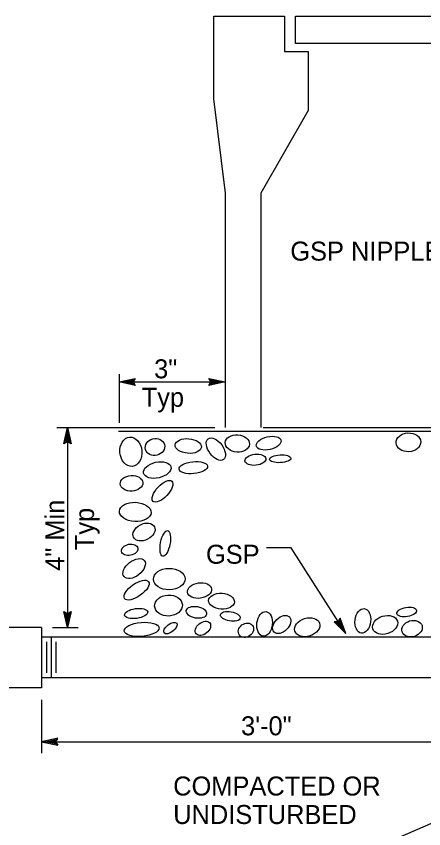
# Model space of a CAD drawing. Extents: x -893 to 867, y -474 to 712.
# Drawn here: x -567.1 to -416.9, y -274 to 25.5 of the extents above; entities that cross this region are included whole.
import ezdxf

# ---------------------------------------------------------------- set-up
doc = ezdxf.new("R2010")
doc.units = 0
for name, color, linetype in [('56 Stage 3 Anno', 7, 'Continuous'), ('57 Undefined', 7, 'Continuous'), ('59 Sndwall Anno', 7, 'Continuous'), ('60 Nongeo Data', 7, 'Continuous')]:
    doc.layers.add(name, color=color, linetype=linetype)

msp = doc.modelspace()

# ---------------------------------------------------------------- linework, layer by layer
at = {"layer": '56 Stage 3 Anno'}
for p, q in [((-529.07, -124.35), (-529.07, -106.37)), ((-529.23, -109.3), (-523.23, -107.97)), ((-529.23, -109.3), (-490.11, -109.3)), ((-523.23, -110.64), (-529.23, -109.3)), ((-529.23, -109.3), (-529.23, -109.3)), ((-523.44, -110.28), (-527.85, -109.3)), ((-527.84, -109.29), (-523.46, -108.33)), ((-526.46, -109.3), (-523.64, -108.67)), ((-523.68, -109.92), (-526.46, -109.3)), ((-525.08, -109.3), (-523.87, -109.03)), ((-523.85, -109.58), (-525.08, -109.3)), ((-523.23, -107.97), (-524.03, -109.3)), ((-524.03, -109.3), (-523.23, -110.64)), ((-523.23, -107.97), (-523.23, -107.97)), ((-523.23, -110.64), (-523.23, -110.64)), ((-495.31, -109.3), (-496.11, -107.96)), ((-496.11, -107.96), (-496.11, -107.96)), ((-496.11, -107.96), (-490.11, -109.3)), ((-490.11, -109.3), (-496.11, -110.63)), ((-496.11, -110.63), (-495.31, -109.3)), ((-496.11, -110.63), (-496.11, -110.63)), ((-495.9, -108.31), (-491.49, -109.3)), ((-491.5, -109.3), (-495.88, -110.27)), ((-492.88, -109.3), (-495.7, -109.92)), ((-495.66, -108.67), (-492.88, -109.3)), ((-495.49, -109.02), (-494.26, -109.29)), ((-494.26, -109.29), (-495.47, -109.56)), ((-490.11, -109.3), (-490.11, -109.3)), ((-552.16, -126.12), (-493.89, -126.12)), ((-549.56, -132.12), (-548.22, -126.12)), ((-549.2, -131.91), (-548.22, -127.5)), ((-548.22, -126.12), (-548.22, -199.87)), ((-548.22, -126.12), (-548.22, -126.12)), ((-548.22, -126.12), (-546.89, -132.12)), ((-548.22, -127.51), (-547.25, -131.89)), ((-548.22, -131.32), (-549.56, -132.12)), ((-548.84, -131.67), (-548.22, -128.89)), ((-548.5, -131.5), (-548.22, -130.27)), ((-548.22, -128.89), (-547.6, -131.71)), ((-548.22, -130.27), (-547.96, -131.48)), ((-546.89, -132.12), (-548.22, -131.32)), ((-549.56, -132.12), (-549.56, -132.12)), ((-546.89, -132.12), (-546.89, -132.12)), ((-465.84, -170.5), (-474.95, -170.5)), ((-445.69, -202.01), (-465.84, -170.5)), ((-548.22, -199.87), (-549.55, -193.87)), ((-549.55, -193.87), (-549.55, -193.87)), ((-549.55, -193.87), (-548.22, -194.67)), ((-548.22, -198.48), (-549.19, -194.11)), ((-548.22, -197.11), (-548.84, -194.29)), ((-548.22, -195.73), (-548.48, -194.52)), ((-548.22, -194.67), (-546.88, -193.87)), ((-546.88, -193.87), (-548.22, -199.87)), ((-547.24, -194.09), (-548.22, -198.49)), ((-547.6, -194.32), (-548.22, -197.11)), ((-547.94, -194.5), (-548.22, -195.73)), ((-546.88, -193.87), (-546.88, -193.87)), ((-447.77, -196.32), (-447.77, -196.32)), ((-553.81, -199.87), (-544.28, -199.87)), ((-548.22, -199.87), (-548.22, -199.87)), ((-449.98, -197.74), (-449.98, -197.74)), ((-445.69, -202.01), (-445.69, -202.01)), ((-557.75, -226.47), (-557.75, -246.12)), ((-557.75, -241.92), (-375.9, -241.92)), ((-557.75, -241.92), (-557.75, -241.92)), ((-551.84, -240.61), (-551.84, -240.61)), ((-551.84, -243.23), (-551.84, -243.23)), ((-395.46, -263.83), (-433.94, -280.69))]:
    msp.add_line(p, q, dxfattribs=at)
for points in [[(-449.98, -197.74), (-445.69, -202.01), (-447.77, -196.32), (-447.95, -196.69), (-446.42, -200.85), (-449.57, -197.73), (-449.17, -197.72), (-447.16, -199.72), (-448.13, -197.05), (-448.31, -197.42), (-447.89, -198.57), (-448.76, -197.7), (-448.45, -197.69), (-447.77, -196.32), (-448.45, -197.69)], [(-551.84, -240.61), (-557.75, -241.92), (-551.84, -243.23), (-552.05, -242.88), (-556.38, -241.93), (-552.05, -240.96), (-552.26, -241.3), (-555.03, -241.92), (-552.26, -242.54), (-552.47, -242.19), (-553.67, -241.92), (-552.47, -241.65), (-552.63, -241.92), (-551.84, -243.23), (-552.63, -241.92)]]:
    msp.add_lwpolyline(points, close=True, dxfattribs=at)
at = {"layer": '59 Sndwall Anno'}
for centre, major_axis, ratio in [((-485.64, -131.95), (-4.46, 0.32), 0.710877), ((-422.58, -131.55), (-4.54, -0.22), 0.759943), ((-524.85, -135.01), (0.49, -5.4), 0.748087), ((-515.99, -133.27), (-3.49, -0.92), 0.864997), ((-503.73, -132.9), (-4.83, 0.4), 0.558281), ((-493.54, -134.06), (2.82, -3.82), 0.558593), ((-474.09, -131.85), (-4.54, -1.05), 0.509132), ((-478.97, -137.97), (-3.86, -0.43), 0.522464), ((-469.83, -137.61), (-3.94, -0.22), 0.360446), ((-515.13, -141.76), (-5.04, -1.15), 0.563716), ((-501.85, -140.88), (-5.24, -0.56), 0.417678), ((-524.62, -146.64), (-4.16, -0.25), 0.689629), ((-513.22, -149.6), (-3.49, -3.71), 0.434209), ((-523.26, -157.19), (-5.84, 0.3), 0.603988), ((-520.03, -164.61), (-3.84, -1.95), 0.689823), ((-512.19, -168.83), (-0.91, -4.72), 0.363508), ((-525.31, -171.17), (-3.03, -0.56), 0.666334), ((-523.66, -178.1), (-3.74, -2.96), 0.585696), ((-510.73, -181.96), (-5.84, -0.09), 0.6774), ((-522.76, -186.03), (-4.42, -3.11), 0.433895), ((-499.56, -186.2), (-4.44, -0.63), 0.630343), ((-511, -191.71), (-5.11, -0.25), 0.75642), ((-491.46, -190.12), (4.76, -0.3), 0.613338), ((-522.93, -194.65), (-4.26, -0.61), 0.421885), ((-500.69, -194.22), (-3.75, 0.68), 0.558943), ((-488.23, -195.72), (3.63, -0.61), 0.467055), ((-475.59, -198.48), (-0.54, -4.52), 0.628001), ((-439.39, -197.37), (-0.54, -4.52), 0.628001), ((-423.2, -194.1), (-3.63, -0.61), 0.467055), ((-520.89, -200.53), (-6.41, -0.58), 0.398958), ((-510.29, -200.03), (-2.33, -1.8), 0.493247), ((-498.31, -200.13), (-2.51, -2.03), 0.668153), ((-469.28, -198.71), (-2.81, -2.78), 0.654039), ((-459.86, -199.71), (-4.54, -1.44), 0.699494), ((-431.18, -198.87), (-4.54, -1.44), 0.699494), ((-421.26, -200.25), (-3.69, -1.15), 0.767454), ((-482.47, -200.84), (-2.41, -1.78), 0.819119)]:
    msp.add_ellipse(centre, major_axis=major_axis, ratio=ratio, dxfattribs=at)
at = {"layer": '60 Nongeo Data'}
for p, q in [((-494.3, -4.88), (-494.3, 25.54)), ((-494.3, 25.54), (-468.23, 25.54)), ((-468.23, 25.54), (-468.23, 12.5)), ((-468.23, 12.5), (-459.53, 12.5)), ((-459.53, 12.5), (-459.53, -9.23)), ((-489.96, -39.65), (-494.3, -4.88)), ((-459.53, -9.23), (-476.92, -39.65)), ((-489.96, -126.12), (-489.96, -39.65)), ((-476.92, -39.65), (-476.92, -126.12)), ((-529.39, -127.45), (-184.96, -127.45)), ((-476.11, -126.12), (-363.84, -126.12)), ((-557.75, -199.87), (-586.45, -199.87)), ((-557.75, -199.87), (-557.75, -222.06)), ((-557.75, -203.21), (-375.9, -203.21)), ((-554.24, -203.21), (-554.24, -218.33)), ((-556, -205.07), (-556, -216.53)), ((-552.49, -205.07), (-552.49, -216.53)), ((-375.9, -218.33), (-557.75, -218.33)), ((-557.75, -222.06), (-586.45, -222.06))]:
    msp.add_line(p, q, dxfattribs=at)
msp.add_lwpolyline([(-464.23, 15.54), (-464.23, 25.54), (-250.35, 25.54), (-250.35, 15.54)], close=True, dxfattribs=at)

# ---------------------------------------------------------------- texts
at = {"layer": '57 Undefined'}
for s, p in [('GSP NIPPLE', (-466.11, -64.55)), ('3"', (-516.3, -107.94)), ('Typ', (-520.87, -118.44)), ('GSP', (-497.19, -176.31)), ('3\'-0"', (-484.26, -239.56)), ('COMPACTED OR', (-509.27, -261.76)), ('UNDISTURBED', (-509.27, -272.26))]:
    msp.add_text(s, height=7, dxfattribs=at).set_placement(p)
for s, p in [('4" Min', (-549.4, -178.91)), ('Typ', (-538.46, -171.29))]:
    msp.add_text(s, height=7, rotation=90, dxfattribs=at).set_placement(p)

doc.saveas('drawing.dxf')
